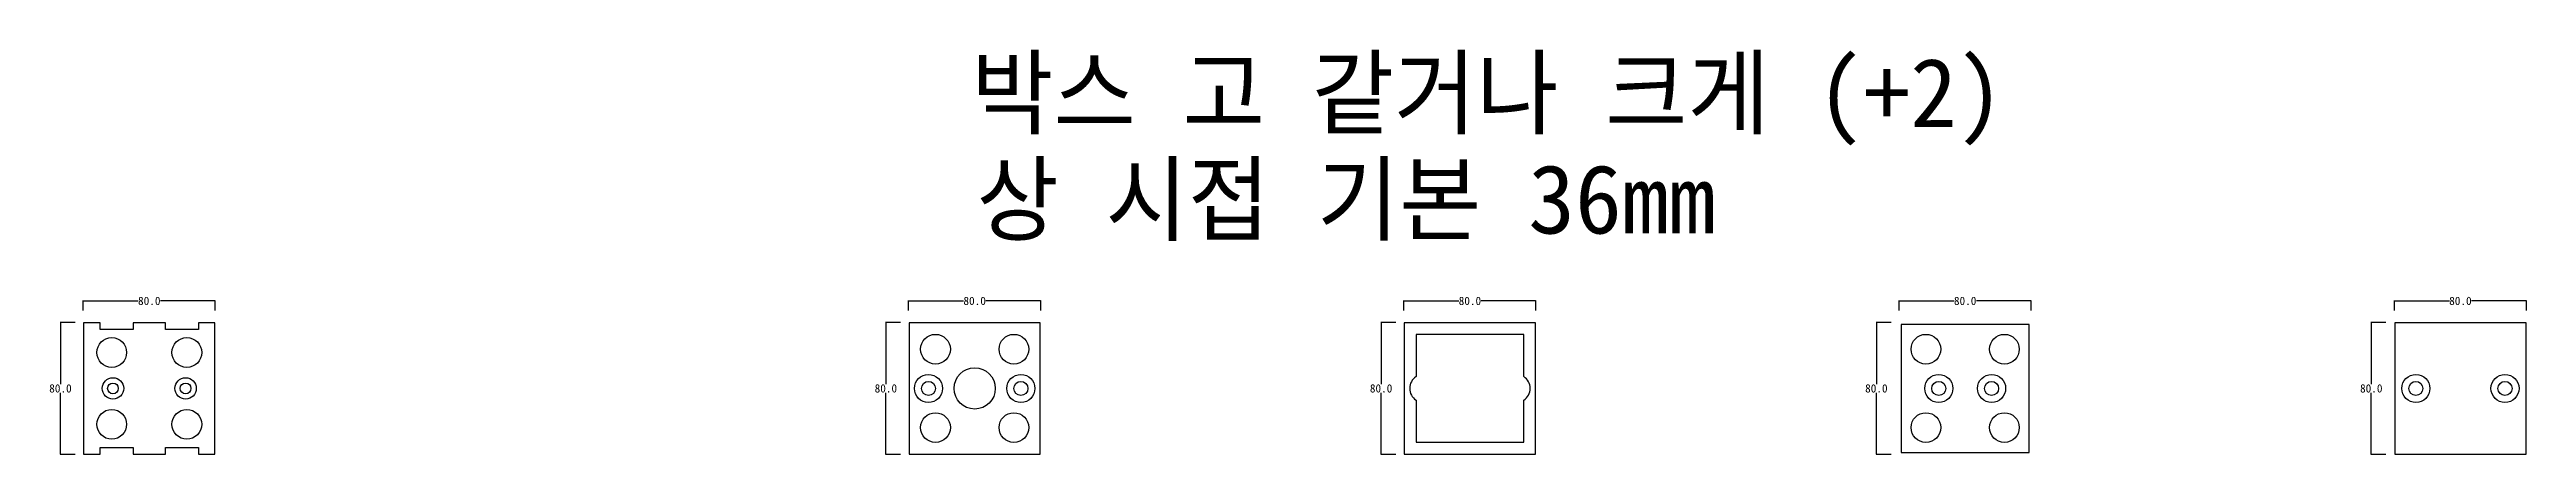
# Model space of a CAD drawing. Header units: millimetres. Extents: x 393 to 1894, y 251 to 496.
import ezdxf

# ---------------------------------------------------------------- set-up
doc = ezdxf.new("R2010")
doc.units = ezdxf.units.MM
for name, color, linetype in [('TEXT', 7, 'Continuous'), ('볼트 구멍', 7, 'Continuous'), ('치구', 7, 'Continuous'), ('치수', 7, 'Continuous')]:
    doc.layers.add(name, color=color, linetype=linetype)
doc.dimstyles.get("Standard").update_dxf_attribs({"dimtxt": 7, "dimasz": 0.18, "dimexe": 0.18, "dimexo": 0.0625, "dimgap": 0.09, "dimtad": 0, "dimtih": 1, "dimtoh": 1, "dimdec": 1, "dimzin": 0, "dimdsep": 46, "dimtxsty": 'Standard', "dimcen": 0.09, "dimadec": 0, "dimazin": 0, "dimtfac": 1, "dimtdec": 1, "dimtofl": 0, "dimtmove": 0, "dimatfit": 3, "dimfxl": 0, "dimtolj": 1, "dimtzin": 0, "dimarcsym": 0})

# ---------------------------------------------------------------- blocks, each defined once
blk = doc.blocks.new('*D12')
at = {"layer": 'Defpoints', "color": 0}
for p in [(409, 330.8), (400.1, 250.8), (409, 250.8)]:
    blk.add_point(p, dxfattribs=at)
at = {"layer": '치수', "color": 0, "lineweight": -2}
for p, q in [((409, 330.8), (399.9, 330.8)), ((400.1, 330.6), (400.1, 293.4)), ((400.1, 251), (400.1, 288.2)), ((409, 250.8), (399.9, 250.8))]:
    blk.add_line(p, q, dxfattribs=at)
at = {"layer": '치수', "color": 0}
for points in [[(400.1, 330.6), (400.1, 330.6), (400.1, 330.8)], [(400.1, 251), (400.1, 251), (400.1, 250.8)]]:
    blk.add_solid(points, dxfattribs=at)
at = {"layer": '치수', "color": 0, "insert": (400.1, 290.8), "char_height": 5, "attachment_point": 5}
blk.add_mtext('\\A1;80.0', dxfattribs=at)
blk = doc.blocks.new('*D13')
at = {"layer": 'Defpoints', "color": 0}
for p in [(909, 330.8), (900.1, 250.8), (909, 250.8)]:
    blk.add_point(p, dxfattribs=at)
at = {"layer": '치수', "color": 0, "lineweight": -2}
for p, q in [((909, 330.8), (899.9, 330.8)), ((900.1, 330.6), (900.1, 293.4)), ((900.1, 251), (900.1, 288.2)), ((909, 250.8), (899.9, 250.8))]:
    blk.add_line(p, q, dxfattribs=at)
at = {"layer": '치수', "color": 0}
for points in [[(900.1, 330.6), (900.1, 330.6), (900.1, 330.8)], [(900.1, 251), (900.1, 251), (900.1, 250.8)]]:
    blk.add_solid(points, dxfattribs=at)
at = {"layer": '치수', "color": 0, "insert": (900.1, 290.8), "char_height": 5, "attachment_point": 5}
blk.add_mtext('\\A1;80.0', dxfattribs=at)
blk = doc.blocks.new('*D14')
at = {"layer": 'Defpoints', "color": 0}
for p in [(413.9, 337.9), (493.9, 343.8), (493.9, 337.9)]:
    blk.add_point(p, dxfattribs=at)
at = {"layer": '치수', "color": 0, "lineweight": -2}
for p, q in [((413.9, 338), (413.9, 344)), ((414.1, 343.8), (447.2, 343.8)), ((493.7, 343.8), (460.7, 343.8)), ((493.9, 338), (493.9, 344))]:
    blk.add_line(p, q, dxfattribs=at)
at = {"layer": '치수', "color": 0}
for points in [[(414.1, 343.8), (414.1, 343.8), (413.9, 343.8)], [(493.7, 343.8), (493.7, 343.8), (493.9, 343.8)]]:
    blk.add_solid(points, dxfattribs=at)
at = {"layer": '치수', "color": 0, "insert": (453.9, 343.8), "char_height": 5, "attachment_point": 5}
blk.add_mtext('\\A1;80.0', dxfattribs=at)
blk = doc.blocks.new('*D15')
at = {"layer": 'Defpoints', "color": 0}
for p in [(913.9, 337.9), (993.9, 343.8), (993.9, 337.9)]:
    blk.add_point(p, dxfattribs=at)
at = {"layer": '치수', "color": 0, "lineweight": -2}
for p, q in [((913.9, 338), (913.9, 344)), ((914.1, 343.8), (947.2, 343.8)), ((993.7, 343.8), (960.7, 343.8)), ((993.9, 338), (993.9, 344))]:
    blk.add_line(p, q, dxfattribs=at)
at = {"layer": '치수', "color": 0}
for points in [[(914.1, 343.8), (914.1, 343.8), (913.9, 343.8)], [(993.7, 343.8), (993.7, 343.8), (993.9, 343.8)]]:
    blk.add_solid(points, dxfattribs=at)
at = {"layer": '치수', "color": 0, "insert": (953.9, 343.8), "char_height": 5, "attachment_point": 5}
blk.add_mtext('\\A1;80.0', dxfattribs=at)
blk = doc.blocks.new('*D16')
at = {"layer": 'Defpoints', "color": 0}
for p in [(1813.9, 337.9), (1893.9, 343.8), (1893.9, 337.9)]:
    blk.add_point(p, dxfattribs=at)
at = {"layer": '치수', "color": 0, "lineweight": -2}
for p, q in [((1813.9, 338), (1813.9, 344)), ((1814.1, 343.8), (1847.2, 343.8)), ((1893.7, 343.8), (1860.7, 343.8)), ((1893.9, 338), (1893.9, 344))]:
    blk.add_line(p, q, dxfattribs=at)
at = {"layer": '치수', "color": 0}
for points in [[(1814.1, 343.8), (1814.1, 343.8), (1813.9, 343.8)], [(1893.7, 343.8), (1893.7, 343.8), (1893.9, 343.8)]]:
    blk.add_solid(points, dxfattribs=at)
at = {"layer": '치수', "color": 0, "insert": (1853.9, 343.8), "char_height": 5, "attachment_point": 5}
blk.add_mtext('\\A1;80.0', dxfattribs=at)
blk = doc.blocks.new('*D17')
at = {"layer": 'Defpoints', "color": 0}
for p in [(1808.8, 330.8), (1799.9, 250.8), (1808.8, 250.8)]:
    blk.add_point(p, dxfattribs=at)
at = {"layer": '치수', "color": 0, "lineweight": -2}
for p, q in [((1808.7, 330.8), (1799.7, 330.8)), ((1799.9, 330.6), (1799.9, 293.4)), ((1799.9, 251), (1799.9, 288.2)), ((1808.7, 250.8), (1799.7, 250.8))]:
    blk.add_line(p, q, dxfattribs=at)
at = {"layer": '치수', "color": 0}
for points in [[(1799.8, 330.6), (1799.9, 330.6), (1799.9, 330.8)], [(1799.8, 251), (1799.9, 251), (1799.9, 250.8)]]:
    blk.add_solid(points, dxfattribs=at)
at = {"layer": '치수', "color": 0, "insert": (1799.9, 290.8), "char_height": 5, "attachment_point": 5}
blk.add_mtext('\\A1;80.0', dxfattribs=at)
blk = doc.blocks.new('*D18')
at = {"layer": 'Defpoints', "color": 0}
for p in [(1209, 330.8), (1200.1, 250.8), (1209, 250.8)]:
    blk.add_point(p, dxfattribs=at)
at = {"layer": '치수', "color": 0, "lineweight": -2}
for p, q in [((1209, 330.8), (1199.9, 330.8)), ((1200.1, 330.6), (1200.1, 293.4)), ((1200.1, 251), (1200.1, 288.2)), ((1209, 250.8), (1199.9, 250.8))]:
    blk.add_line(p, q, dxfattribs=at)
at = {"layer": '치수', "color": 0}
for points in [[(1200.1, 330.6), (1200.1, 330.6), (1200.1, 330.8)], [(1200.1, 251), (1200.1, 251), (1200.1, 250.8)]]:
    blk.add_solid(points, dxfattribs=at)
at = {"layer": '치수', "color": 0, "insert": (1200.1, 290.8), "char_height": 5, "attachment_point": 5}
blk.add_mtext('\\A1;80.0', dxfattribs=at)
blk = doc.blocks.new('*D19')
at = {"layer": 'Defpoints', "color": 0}
for p in [(1509, 330.8), (1500.1, 250.8), (1509, 250.8)]:
    blk.add_point(p, dxfattribs=at)
at = {"layer": '치수', "color": 0, "lineweight": -2}
for p, q in [((1509, 330.8), (1499.9, 330.8)), ((1500.1, 330.6), (1500.1, 293.4)), ((1500.1, 251), (1500.1, 288.2)), ((1509, 250.8), (1499.9, 250.8))]:
    blk.add_line(p, q, dxfattribs=at)
at = {"layer": '치수', "color": 0}
for points in [[(1500.1, 330.6), (1500.1, 330.6), (1500.1, 330.8)], [(1500.1, 251), (1500.1, 251), (1500.1, 250.8)]]:
    blk.add_solid(points, dxfattribs=at)
at = {"layer": '치수', "color": 0, "insert": (1500.1, 290.8), "char_height": 5, "attachment_point": 5}
blk.add_mtext('\\A1;80.0', dxfattribs=at)
blk = doc.blocks.new('*D20')
at = {"layer": 'Defpoints', "color": 0}
for p in [(1213.9, 337.9), (1293.9, 343.8), (1293.9, 337.9)]:
    blk.add_point(p, dxfattribs=at)
at = {"layer": '치수', "color": 0, "lineweight": -2}
for p, q in [((1213.9, 338), (1213.9, 344)), ((1214.1, 343.8), (1247.2, 343.8)), ((1293.7, 343.8), (1260.7, 343.8)), ((1293.9, 338), (1293.9, 344))]:
    blk.add_line(p, q, dxfattribs=at)
at = {"layer": '치수', "color": 0}
for points in [[(1214.1, 343.8), (1214.1, 343.8), (1213.9, 343.8)], [(1293.7, 343.8), (1293.7, 343.8), (1293.9, 343.8)]]:
    blk.add_solid(points, dxfattribs=at)
at = {"layer": '치수', "color": 0, "insert": (1253.9, 343.8), "char_height": 5, "attachment_point": 5}
blk.add_mtext('\\A1;80.0', dxfattribs=at)
blk = doc.blocks.new('*D21')
at = {"layer": 'Defpoints', "color": 0}
for p in [(1513.9, 337.9), (1593.9, 343.8), (1593.9, 337.9)]:
    blk.add_point(p, dxfattribs=at)
at = {"layer": '치수', "color": 0, "lineweight": -2}
for p, q in [((1513.9, 338), (1513.9, 344)), ((1514.1, 343.8), (1547.2, 343.8)), ((1593.7, 343.8), (1560.7, 343.8)), ((1593.9, 338), (1593.9, 344))]:
    blk.add_line(p, q, dxfattribs=at)
at = {"layer": '치수', "color": 0}
for points in [[(1514.1, 343.8), (1514.1, 343.8), (1513.9, 343.8)], [(1593.7, 343.8), (1593.7, 343.8), (1593.9, 343.8)]]:
    blk.add_solid(points, dxfattribs=at)
at = {"layer": '치수', "color": 0, "insert": (1553.9, 343.8), "char_height": 5, "attachment_point": 5}
blk.add_mtext('\\A1;80.0', dxfattribs=at)

msp = doc.modelspace()

# ---------------------------------------------------------------- linework, layer by layer
at = {"layer": '볼트 구멍', "color": 3}
for centre, radius in [((953.91, 290.81), 12.5), ((431.91, 290.81), 3.25), ((475.91, 290.81), 3.25)]:
    msp.add_circle(centre, radius, dxfattribs=at)
at = {"layer": '볼트 구멍', "color": 2}
for centre, radius in [((431.91, 290.81), 6.5), ((475.91, 290.81), 6.5), ((925.91, 290.81), 4.25), ((981.91, 290.81), 4.25), ((1537.91, 290.81), 4.25), ((1569.91, 290.81), 4.25), ((1826.91, 290.81), 4.25), ((1880.91, 290.81), 4.25)]:
    msp.add_circle(centre, radius, dxfattribs=at)
at = {"layer": '볼트 구멍', "color": 6}
for centre in [(925.91, 290.81), (981.91, 290.81), (1537.91, 290.81), (1569.91, 290.81), (1826.91, 290.81), (1880.91, 290.81)]:
    msp.add_circle(centre, 8.5, dxfattribs=at)
at = {"layer": '치구'}
for points in [[(414.16, 251.06), (424.16, 251.06), (424.16, 255.06), (444.16, 255.06), (444.16, 251.06), (463.66, 251.06), (463.66, 255.06), (483.66, 255.06), (483.66, 251.06), (493.66, 251.06), (493.66, 330.56), (483.66, 330.56), (483.66, 326.56), (463.66, 326.56), (463.66, 330.56), (444.16, 330.56), (444.16, 326.56), (424.16, 326.56), (424.16, 330.56), (414.16, 330.56)], [(914.16, 330.56), (914.16, 251.06), (993.66, 251.06), (993.66, 330.56)], [(1214.16, 330.56), (1214.16, 251.06), (1293.66, 251.06), (1293.66, 330.56)], [(1814.16, 330.56), (1814.16, 251.06), (1893.66, 251.06), (1893.66, 330.56)], [(1515.16, 329.56), (1515.16, 252.06), (1592.66, 252.06), (1592.66, 329.56)]]:
    msp.add_lwpolyline(points, close=True, dxfattribs=at)
msp.add_lwpolyline([(1221.26, 283.7), (1221.26, 258.16), (1286.56, 258.16), (1286.56, 283.7, 0.5410875), (1286.56, 297.93), (1286.56, 323.46), (1221.26, 323.46), (1221.26, 297.93, 0.5410875)], format="xyb", close=True, dxfattribs=at)
at = {"layer": '치구', "color": 0}
for centre in [(431.16, 312.56), (476.66, 312.56), (930.16, 314.56), (977.66, 314.56), (1530.16, 314.56), (1577.66, 314.56), (431.16, 269.06), (476.66, 269.06), (930.16, 267.06), (977.66, 267.06), (1530.16, 267.06), (1577.66, 267.06)]:
    msp.add_circle(centre, 9, dxfattribs=at)

# ---------------------------------------------------------------- texts
at = {"layer": 'TEXT', "color": 1}
for s, p in [('박스 고 같거나 크게 (+2)', (951.87, 449.05)), ('상 시접 기본 36mm', (955.01, 384.64))]:
    msp.add_text(s, height=41.6667, dxfattribs=at).set_placement(p)

# ---------------------------------------------------------------- dimensions: what is measured, and where the dimension line sits
at = {"layer": '치수', "color": 4}
for base, p1, p2, picture, middle in [((493.91, 343.81), (413.91, 337.92), (493.91, 337.92), '*D14', (453.91, 343.81)), ((993.91, 343.81), (913.91, 337.92), (993.91, 337.92), '*D15', (953.91, 343.81)), ((1293.91, 343.81), (1213.91, 337.92), (1293.91, 337.92), '*D20', (1253.91, 343.81)), ((1593.91, 343.81), (1513.91, 337.92), (1593.91, 337.92), '*D21', (1553.91, 343.81)), ((1893.91, 343.81), (1813.91, 337.92), (1893.91, 337.92), '*D16', (1853.91, 343.81))]:
    dim = msp.add_linear_dim(base=base, p1=p1, p2=p2, dimstyle='Standard', override={"dimtxt": 5}, dxfattribs=at)
    dim.commit()
    dim.dimension.update_dxf_attribs({"geometry": picture, "text_midpoint": middle})
for base, p1, p2, picture, middle in [((400.12, 250.81), (409.02, 330.81), (409.02, 250.81), '*D12', (400.12, 290.81)), ((900.12, 250.81), (909.02, 330.81), (909.02, 250.81), '*D13', (900.12, 290.81)), ((1200.12, 250.81), (1209.02, 330.81), (1209.02, 250.81), '*D18', (1200.12, 290.81)), ((1500.12, 250.81), (1509.02, 330.81), (1509.02, 250.81), '*D19', (1500.12, 290.81)), ((1799.87, 250.81), (1808.77, 330.81), (1808.77, 250.81), '*D17', (1799.87, 290.81))]:
    dim = msp.add_linear_dim(base=base, p1=p1, p2=p2, angle=90, dimstyle='Standard', override={"dimtxt": 5}, dxfattribs=at)
    dim.commit()
    dim.dimension.update_dxf_attribs({"geometry": picture, "text_midpoint": middle})

doc.saveas('drawing.dxf')
